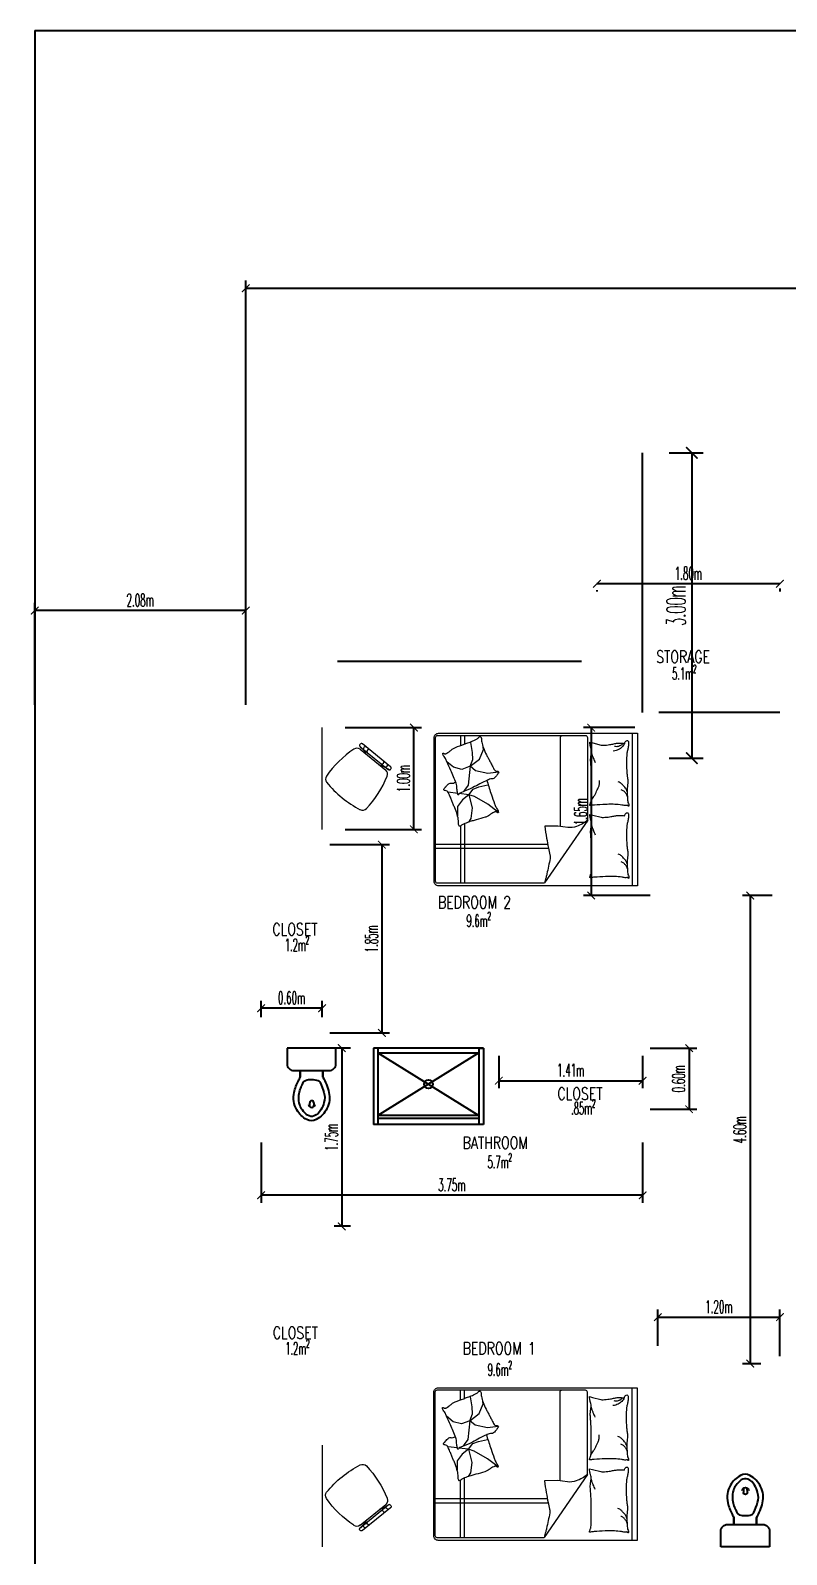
# Model space of a CAD drawing. Header units: metres. Extents: x 2200 to 70418, y 2356 to 27441.
# Drawn here: x 50335 to 57767, y 12447 to 27422 of the extents above; entities that cross this region are included whole.
import ezdxf

# ---------------------------------------------------------------- set-up
doc = ezdxf.new("R2010")
doc.units = ezdxf.units.M
doc.header["$LTSCALE"] = 0.5
doc.linetypes.add('HIDDEN2', pattern=[4.7625, 3.175, -1.5875])
doc.layers.get('Defpoints').update_dxf_attribs({"color": 140})
for name, color, linetype, lineweight in [('A-Appl', 11, 'Continuous', 25), ('G-Anno-Dims', 151, 'Continuous', 25), ('I-Furn', 30, 'Continuous', 18), ('P-Fixt', 131, 'Continuous', 25)]:
    doc.layers.add(name, color=color, linetype=linetype, lineweight=lineweight)
doc.layers.add('A-SKETCH', color=7, linetype='Continuous')
doc.styles.add('Annotative', font='romans.shx', dxfattribs={"width": 0.5})
doc.styles.add('Arch-Dim', font='romans.shx', dxfattribs={"width": 0.5})
doc.styles.get("Standard").update_dxf_attribs({"font": 'romans.shx', "width": 0.75})
doc.dimstyles.new('Annotative m', dxfattribs={"dimscale": 100, "dimtxt": 2.5, "dimasz": 1.5, "dimexe": 1.5, "dimexo": 1.5, "dimgap": 0.8, "dimtad": 1, "dimlfac": 0.001, "dimzin": 3, "dimdsep": 46, "dimtxsty": 'Arch-Dim', "dimblk": 'ARCHTICK', "dimcen": 2.5, "dimazin": 2, "dimtfac": 0.75, "dimtix": 1, "dimtmove": 2, "dimatfit": 3, "dimfxl": 1, "dimtolj": 1, "dimtzin": 0, "dimarcsym": 0})

# ---------------------------------------------------------------- blocks, each defined once
blk = doc.blocks.new('_ArchTick')
at = {"color": 0, "linetype": 'ByBlock', "const_width": 0.15}
blk.add_lwpolyline([(-0.5, -0.5), (0.5, 0.5)], dxfattribs=at)
blk = doc.blocks.new('*D247')
at = {"layer": 'Defpoints', "color": 0, "transparency": 16777216}
for p in [(54939, 17422), (56352, 17422), (56352, 17103)]:
    blk.add_point(p, dxfattribs=at)
at = {"layer": 'G-Anno-Dims', "color": 0, "lineweight": -2, "transparency": 16777216}
for p, q in [((54939, 17347), (54939, 17028)), ((56352, 17347), (56352, 17028)), ((54939, 17103), (56352, 17103))]:
    blk.add_line(p, q, dxfattribs=at)
at = {"layer": 'G-Anno-Dims', "color": 0, "lineweight": -2, "transparency": 16777216, "xscale": 75, "yscale": 75, "zscale": 75, "rotation": 180}
blk.add_blockref('_ArchTick', (54939, 17103), dxfattribs=at)
at = {"layer": 'G-Anno-Dims', "color": 0, "lineweight": -2, "transparency": 16777216, "xscale": 75, "yscale": 75, "zscale": 75}
blk.add_blockref('_ArchTick', (56352, 17103), dxfattribs=at)
at = {"layer": 'G-Anno-Dims', "color": 0, "transparency": 16777216, "insert": (55645, 17206), "char_height": 125, "attachment_point": 5, "style": 'Arch-Dim'}
blk.add_mtext('\\A1;1.41m', dxfattribs=at)
blk = doc.blocks.new('*D248')
at = {"layer": 'Defpoints', "color": 0}
for p in [(57702, 14779), (56502, 14422), (57702, 14322)]:
    blk.add_point(p, dxfattribs=at)
at = {"layer": 'G-Anno-Dims', "color": 0, "lineweight": -2}
for p, q in [((56502, 14497), (56502, 14854)), ((57702, 14397), (57702, 14854)), ((56502, 14779), (57702, 14779))]:
    blk.add_line(p, q, dxfattribs=at)
at = {"layer": 'G-Anno-Dims', "color": 0, "lineweight": -2, "xscale": 75, "yscale": 75, "zscale": 75, "rotation": 180}
blk.add_blockref('_ArchTick', (56502, 14779), dxfattribs=at)
at = {"layer": 'G-Anno-Dims', "color": 0, "lineweight": -2, "xscale": 75, "yscale": 75, "zscale": 75}
blk.add_blockref('_ArchTick', (57702, 14779), dxfattribs=at)
at = {"layer": 'G-Anno-Dims', "color": 0, "insert": (57102, 14882), "char_height": 125, "attachment_point": 5, "style": 'Arch-Dim'}
blk.add_mtext('\\A1;1.20m', dxfattribs=at)
blk = doc.blocks.new('*D249')
at = {"layer": 'Defpoints', "color": 0}
for p in [(56352, 20572), (55846, 18922), (56502, 18922)]:
    blk.add_point(p, dxfattribs=at)
at = {"layer": 'G-Anno-Dims', "color": 0, "lineweight": -2}
for p, q in [((56277, 20572), (55771, 20572)), ((55846, 20572), (55846, 18922)), ((56427, 18922), (55771, 18922))]:
    blk.add_line(p, q, dxfattribs=at)
at = {"layer": 'G-Anno-Dims', "color": 0, "lineweight": -2, "xscale": 75, "yscale": 75, "zscale": 75}
for p, rotation in [((55846, 20572), 90), ((55846, 18922), 270)]:
    blk.add_blockref('_ArchTick', p, dxfattribs=dict(at, rotation=rotation))
at = {"layer": 'G-Anno-Dims', "color": 0, "insert": (55743, 19747), "char_height": 125, "attachment_point": 5, "rotation": 90, "style": 'Arch-Dim'}
blk.add_mtext('\\A1;1.65m', dxfattribs=at)
blk = doc.blocks.new('*D250')
at = {"layer": 'Defpoints', "color": 0, "transparency": 16777216}
for p in [(57702, 18922), (57410, 14322), (57588, 14322)]:
    blk.add_point(p, dxfattribs=at)
at = {"layer": 'G-Anno-Dims', "color": 0, "lineweight": -2, "transparency": 16777216}
for p, q in [((57627, 18922), (57335, 18922)), ((57410, 18922), (57410, 14322)), ((57513, 14322), (57335, 14322))]:
    blk.add_line(p, q, dxfattribs=at)
at = {"layer": 'G-Anno-Dims', "color": 0, "lineweight": -2, "transparency": 16777216, "xscale": 75, "yscale": 75, "zscale": 75}
for p, rotation in [((57410, 18922), 90), ((57410, 14322), 270)]:
    blk.add_blockref('_ArchTick', p, dxfattribs=dict(at, rotation=rotation))
at = {"layer": 'G-Anno-Dims', "color": 0, "transparency": 16777216, "insert": (57307, 16622), "char_height": 125, "attachment_point": 5, "rotation": 90, "style": 'Arch-Dim'}
blk.add_mtext('\\A1;4.60m', dxfattribs=at)
blk = doc.blocks.new('*D251')
at = {"layer": 'Defpoints', "color": 0}
for p in [(56352, 17422), (56352, 16822), (56809, 16822)]:
    blk.add_point(p, dxfattribs=at)
at = {"layer": 'G-Anno-Dims', "color": 0, "lineweight": -2}
for p, q in [((56427, 17422), (56884, 17422)), ((56809, 17422), (56809, 16822)), ((56427, 16822), (56884, 16822))]:
    blk.add_line(p, q, dxfattribs=at)
at = {"layer": 'G-Anno-Dims', "color": 0, "lineweight": -2, "xscale": 75, "yscale": 75, "zscale": 75}
for p, rotation in [((56809, 17422), 90), ((56809, 16822), 270)]:
    blk.add_blockref('_ArchTick', p, dxfattribs=dict(at, rotation=rotation))
at = {"layer": 'G-Anno-Dims', "color": 0, "insert": (56706, 17122), "char_height": 125, "attachment_point": 5, "rotation": 90, "style": 'Arch-Dim'}
blk.add_mtext('\\A1;0.60m', dxfattribs=at)
blk = doc.blocks.new('SHOWER')
at = {"layer": 'P-Fixt'}
for p, q in [((6774, 19267), (5691, 19267)), ((5691, 19267), (5691, 18517)), ((5736, 19267), (5736, 18517)), ((5736, 19222), (6729, 19222)), ((5736, 19222), (6729, 18607)), ((6729, 19222), (5736, 18607)), ((6729, 19267), (6729, 18517)), ((6729, 19267), (6774, 19267)), ((6774, 19267), (6774, 18517)), ((6729, 18607), (5736, 18607)), ((6729, 18577), (5736, 18577)), ((6774, 18517), (5691, 18517))]:
    blk.add_line(p, q, dxfattribs=at)
blk.add_circle((6232, 18914), 41.7, dxfattribs=at)
blk = doc.blocks.new('*D373')
at = {"color": 0, "lineweight": -2}
for p, q in [((56614, 23272), (56947, 23272)), ((56835, 23272), (56835, 20272)), ((56614, 20272), (56947, 20272))]:
    blk.add_line(p, q, dxfattribs=at)
at = {"layer": 'Defpoints', "color": 0}
for p in [(56502, 23272), (56502, 20272), (56835, 20272)]:
    blk.add_point(p, dxfattribs=at)
at = {"color": 0, "lineweight": -2, "xscale": 112.5, "yscale": 112.5, "zscale": 112.5}
for p, rotation in [((56835, 23272), 90), ((56835, 20272), 270)]:
    blk.add_blockref('_ArchTick', p, dxfattribs=dict(at, rotation=rotation))
at = {"color": 0, "insert": (56681, 21772), "char_height": 187.5, "attachment_point": 5, "rotation": 90, "style": 'Arch-Dim'}
blk.add_mtext('\\A1;3.00m', dxfattribs=at)
blk = doc.blocks.new('$plan$00000379')
at = {"layer": 'P-Fixt'}
for p, q in [((-575, 18), (-536, 18)), ((-572, 18), (-572, 18)), ((-536, -22), (-576, -21))]:
    blk.add_line(p, q, dxfattribs=at)
for points in [[(-285, -110, -0.082371), (-434, -171, -0.174047), (-592, -152, -0.152847), (-702, -46, -0.25487), (-702, 46, -0.135193), (-607, 144, -0.19268), (-434, 171, -0.066715), (-320, 128, 0.008412), (-285, 110), (-220, 110), (-220, -110)], [(-307, -1, -0.073764), (-317, -64, -0.219411), (-337, -85, -0.018016), (-436, -122, -0.163008), (-533, -122, -0.084559), (-606, -92, -0.185519), (-666, -26, -0.252786), (-658, 39, -0.083694), (-606, 90, -0.078323), (-556, 115, -0.086951), (-477, 126, -0.071278), (-416, 114, -0.021719), (-371, 97, 0.016169), (-337, 83, -0.158768), (-324, 73, -0.168814), (-308, 12)]]:
    blk.add_lwpolyline(points, format="xyb", close=True, dxfattribs=at)
for points in [[(-155, 240, 0.414214), (-220, 175, 0.414214)], [(-220, -175, 0.414214), (-155, -240, 0.414214)]]:
    blk.add_lwpolyline(points, format="xyb", dxfattribs=at)
for points in [[(-220, 175), (-220, -175)], [(0, 240), (-155, 240)], [(0, -240), (0, 240)], [(-220, 110), (-285, 110)], [(-285, -110), (-220, -110)], [(-155, -240), (0, -240)]]:
    blk.add_lwpolyline(points, dxfattribs=at)
for centre, radius, start, end in [((-549, -3), 33.2, 100.0495, 259.9505), ((-536, -2), 20, 270, 90)]:
    blk.add_arc(centre, radius, start, end, dxfattribs=at)
blk = doc.blocks.new('A$C2ED232AE')
at = {"layer": 'I-Furn'}
blk.add_line((92, 478), (417, 478), dxfattribs=at)
blk.add_lwpolyline([(77, 498), (434, 498, 0.414214), (449, 513), (449, 519, 0.414214), (434, 534), (77, 534, 0.414214), (62, 519), (62, 513, 0.414214)], format="xyb", close=True, dxfattribs=at)
for centre, radius, start, end in [((92, 428), 50, 90, 164.6931), ((43, 143), 359, 68.4108, 86.1447), ((129, 516), 19.5, 108.709, 246.8458), ((174, 516), 19.5, 108.709, 246.8458), ((462, 163), 339, 92.9866, 112.0622), ((337, 516), 19.5, 293.1542, 71.291), ((383, 516), 19.5, 293.1542, 71.291), ((417, 428), 50, 15.3069, 90), ((1002, 142), 1003, 162.6854, 184.4309), ((-492, 142), 1003, 355.5691, 17.3146), ((52, 68), 50, 183.9251, 258.3531), ((255, 1054), 1057, 258.3531, 281.6469), ((458, 68), 50, 281.6469, 356.0749)]:
    blk.add_arc(centre, radius, start, end, dxfattribs=at)
blk = doc.blocks.new('A$C08ED3F01')
at = {"layer": 'I-Furn'}
for p, q in [((11, 1948), (1511, 1948)), ((864, 1511), (56, 1511)), ((864, 1511), (1482, 1084)), ((36, 1491), (36, 32)), ((56, 1239), (926, 1239)), ((1101, 12), (1101, 1116)), ((1141, 12), (1141, 1124)), ((1482, 32), (1482, 1084)), ((392, 632), (405, 529)), ((788, 632), (709, 528)), ((171, 486), (147, 482)), ((266, 448), (171, 486)), ((405, 529), (380, 407)), ((539, 441), (519, 530)), ((709, 528), (634, 397)), ((115, 304), (36, 304)), ((101, 362), (98, 355)), ((199, 379), (101, 362)), ((268, 382), (199, 379)), ((335, 355), (266, 448)), ((335, 355), (268, 382)), ((380, 407), (335, 355)), ((335, 355), (521, 336)), ((335, 355), (366, 272)), ((521, 336), (570, 300)), ((559, 383), (539, 441)), ((616, 342), (559, 383)), ((570, 300), (583, 291)), ((616, 342), (604, 248)), ((634, 397), (616, 342)), ((616, 342), (745, 374)), ((616, 342), (665, 279)), ((745, 374), (847, 360)), ((847, 360), (883, 340)), ((1482, 304), (897, 304)), ((130, 264), (36, 264)), ((345, 190), (292, 127)), ((366, 272), (345, 190)), ((602, 233), (591, 139)), ((665, 279), (731, 231)), ((731, 231), (824, 231)), ((1482, 264), (919, 264)), ((56, 12), (1462, 12))]:
    blk.add_line(p, q, dxfattribs=at)
for points in [[(11, 45), (11, 2000), (1511, 2000), (1511, 45, -0.414214), (1466, 0), (56, 0, -0.414214)], [(69, 417, 0.101392), (50, 441, -0.223768), (44, 454, -0.25558), (47, 459, -0.081563), (62, 465, -0.071805), (79, 466, 0.069985), (97, 468, 0.03546), (155, 485, 0.029432), (222, 515, 0.001554), (254, 532, -0.00152), (287, 549, -0.004735), (321, 567, 0.00382), (363, 588, 0.296001), (383, 622, -0.649774), (403, 633, -0.02319), (408, 628, 0.0288), (412, 625, 0.005727), (419, 620, -0.004358), (428, 613, -0.027528), (447, 597, -0.046214), (456, 586, -0.194121), (460, 570, 0.133719), (463, 546, 0.011505), (482, 504, 0.008882), (508, 450, 0.012426), (545, 382, -0.033612), (558, 356), (581, 299), (599, 256, 0.224341), (613, 243, -0.722772), (613, 234, -0.103513), (610, 233, 0.053465), (602, 233, 0.030109), (579, 228, -0.031436), (557, 224, -0.05324), (542, 224, 0.05518), (527, 223, 0.056271), (502, 217, 0.0108), (376, 165, 0.00456), (292, 127, 0.01125), (258, 111, 0.069394), (240, 98, -0.079756), (224, 88, -0.106399), (209, 85, -0.328642), (205, 88, -0.299547), (207, 94, 0.189917), (212, 104, 0.033518), (212, 114, 0.075627), (211, 118, 0.053489), (208, 126, 0.017838), (194, 147, 0.038394), (175, 170, -0.059529), (163, 185, -0.035943), (151, 210, -0.011245), (119, 295, -0.006203), (105, 333, 0.010783), (98, 355, 0.019485), (92, 368, 0.005062)]]:
    blk.add_lwpolyline(points, format="xyb", close=True, dxfattribs=at)
for points in [[(112, 1873, -0.263368), (84, 1892, -0.494818), (93, 1911, -0.049225), (110, 1912, -0.036831), (134, 1911, -0.031893), (172, 1903, 0.035782), (206, 1896, 0.032941), (296, 1890, 0.026564), (407, 1896, 0.017905), (444, 1901, -0.033397), (465, 1903, -0.03204), (502, 1903, 0.018442), (566, 1899, 0.010837), (631, 1900, 0.014624), (679, 1903, 0.111249), (701, 1911, -0.153708), (718, 1914, -0.076444), (726, 1913, -0.215512), (727, 1911, -0.585858), (725, 1908, 0.363489), (720, 1905, 0.191716), (720, 1894, -0.129675), (722, 1877, -0.01735), (719, 1860, 0.019326), (716, 1845, 0.018818), (710, 1777, 0.021828), (709, 1717, 0.006204), (710, 1684, 0.001963), (716, 1577, 0.028341), (720, 1541, -0.117014), (720, 1532, -0.36606), (719, 1531, -0.03973), (705, 1534, -0.048309), (691, 1539, 0.062981), (681, 1543, 0.04058), (657, 1546, 0.014345), (590, 1549, 0.005484), (465, 1548, 0.007153), (369, 1545, 0.008762), (326, 1542, -0.008153), (281, 1539, -0.06251), (223, 1544, 0.078669), (178, 1546, 0.047825), (155, 1541, -0.034494), (125, 1534, -0.023571), (99, 1531, -0.510228), (98, 1532), (106, 1562), (127, 1644, 0.073041), (129, 1664, 0.023305), (123, 1725, 0.018299), (119, 1748, -0.01097), (111, 1786, -0.042281), (108, 1820, -0.027201), (111, 1874)], [(110, 1857, -0.05369), (124, 1844, -0.070312), (132, 1832, -0.015448), (136, 1823, -0.013244), (140, 1813, -0.082127), (143, 1795, -0.064164), (140, 1772)], [(111, 1873, -0.077379), (146, 1848, -0.077379), (172, 1813, -0.047525), (182, 1789, -0.047525), (187, 1762)], [(585, 1899, 0.027842), (562, 1889, 0.048685), (549, 1881, 0.023666), (521, 1856, 0.031223), (502, 1836, 0.046801), (497, 1828, 0.023191), (489, 1811)], [(667, 1905, 0.088153), (633, 1902, 0.088153), (602, 1886, 0.077547), (580, 1865, 0.077547), (566, 1838)], [(821, 1873, -0.263368), (793, 1892, -0.494818), (802, 1911, -0.049225), (820, 1912, -0.036831), (843, 1911, -0.031893), (881, 1903, 0.035782), (915, 1896, 0.032941), (1005, 1890, 0.026564), (1116, 1896, 0.017905), (1154, 1901, -0.033397), (1174, 1903, -0.03204), (1211, 1903, 0.018442), (1275, 1899, 0.010837), (1340, 1900, 0.014624), (1388, 1903, 0.111249), (1410, 1911, -0.153708), (1427, 1914, -0.076444), (1435, 1913, -0.215512), (1437, 1911, -0.585858), (1434, 1908, 0.363489), (1429, 1905, 0.191716), (1429, 1894, -0.129675), (1431, 1877, -0.01735), (1428, 1860, 0.019326), (1425, 1845, 0.018818), (1419, 1777, 0.021828), (1418, 1717, 0.006204), (1419, 1684, 0.001963), (1425, 1577, 0.028341), (1430, 1541, -0.117014), (1429, 1532, -0.36606), (1428, 1531, -0.03973), (1414, 1534, -0.048309), (1400, 1539, 0.062981), (1390, 1543, 0.04058), (1366, 1546, 0.014345), (1300, 1549, 0.005484), (1174, 1548, 0.007153), (1078, 1545, 0.008762), (1035, 1542, -0.008153), (990, 1539, -0.06251), (933, 1544, 0.078669), (887, 1546, 0.047825), (865, 1541, -0.034494), (834, 1534, -0.023571), (809, 1531, -0.510228), (808, 1532), (815, 1562), (836, 1644, 0.073041), (838, 1664, 0.023305), (832, 1725, 0.018299), (828, 1748, -0.01097), (821, 1786, -0.042281), (818, 1820, -0.027201), (821, 1874)], [(1295, 1899, 0.027842), (1271, 1889, 0.048685), (1258, 1881, 0.023666), (1230, 1856, 0.031223), (1211, 1836, 0.046801), (1206, 1828, 0.023191), (1198, 1811)], [(1377, 1905, 0.088153), (1342, 1902, 0.088153), (1311, 1886, 0.077547), (1289, 1865, 0.077547), (1275, 1838)], [(202, 1546, 0.009729), (229, 1555, 0.009729), (256, 1565, 0.007971), (278, 1574, 0.007971), (299, 1584)], [(671, 1545, 0.016108), (632, 1571, 0.024599), (605, 1586, 0.009477), (556, 1609, 0.015937), (527, 1622, 0.072521), (510, 1625, 0.033339), (474, 1625)], [(864, 1511, -0.085272), (927, 1401, -0.124044), (937, 1314), (923, 1218), (925, 1088)], [(911, 1546, 0.009729), (938, 1555, 0.009729), (965, 1565, 0.007971), (987, 1574, 0.007971), (1009, 1584)], [(925, 1088, 0.007867), (1042, 1106, 0.009508), (1139, 1124, 0.006616), (1204, 1138, -0.023828), (1222, 1142, -0.080713), (1241, 1141, -0.009591), (1393, 1109, -0.013133), (1427, 1101, -0.007859), (1482, 1084)], [(475, 520, 0.025626), (486, 522, 0.0108), (615, 564, 0.00456), (703, 595, 0.01125), (738, 609, 0.069394), (757, 620, -0.079756), (773, 629, -0.106399), (788, 632, -0.328642), (792, 628, -0.299547), (790, 622, 0.189917), (784, 613, 0.033518), (783, 603, 0.075627), (784, 598, 0.053489), (787, 590, 0.017838), (799, 568, 0.038394), (816, 544, -0.059529), (826, 528, -0.035943), (837, 502, -0.011245), (862, 415, -0.006203), (873, 376, 0.010783), (879, 353, 0.019485), (883, 340, 0.005062), (903, 290, 0.101392), (920, 264, -0.223768), (925, 251, -0.25558), (921, 246, -0.081563), (906, 241, -0.071805), (889, 241, 0.069985), (871, 241, 0.03546), (812, 228, 0.029432), (743, 203, 0.001554), (709, 189, -0.00152), (675, 174, -0.004735), (640, 160, 0.00382), (596, 141, 0.296001), (574, 109, -0.649774), (553, 100, -0.02319), (548, 105, 0.0288), (545, 108, 0.005727), (538, 114, -0.004358), (529, 122, -0.027528), (512, 139, -0.046214), (504, 150, -0.194121), (501, 167, 0.133719), (500, 191, 0.005779), (492, 213, 0.008882)]]:
    blk.add_lwpolyline(points, format="xyb", dxfattribs=at)
for centre, start, end in [((56, 1491), 90, 180), ((56, 1259), 180, 270), ((56, 32), 180, 270), ((1462, 32), 270, 0)]:
    blk.add_arc(centre, 20, start, end, dxfattribs=at)
blk = doc.blocks.new('*D605')
at = {"color": 0, "lineweight": -2, "transparency": 16777216}
for p, q in [((57702, 21986), (55902, 21986)), ((55902, 21922), (55902, 21911)), ((57702, 21938), (57702, 21911))]:
    blk.add_line(p, q, dxfattribs=at)
at = {"layer": 'Defpoints', "color": 0, "transparency": 16777216}
for p in [(55902, 21997), (55902, 21986), (57702, 22013)]:
    blk.add_point(p, dxfattribs=at)
at = {"color": 0, "lineweight": -2, "transparency": 16777216, "xscale": 75, "yscale": 75, "zscale": 75, "rotation": 180}
blk.add_blockref('_ArchTick', (55902, 21986), dxfattribs=at)
at = {"color": 0, "lineweight": -2, "transparency": 16777216, "xscale": 75, "yscale": 75, "zscale": 75}
blk.add_blockref('_ArchTick', (57702, 21986), dxfattribs=at)
at = {"color": 0, "transparency": 16777216, "insert": (56802, 22088), "char_height": 125, "attachment_point": 5, "style": 'Arch-Dim'}
blk.add_mtext('\\A1;1.80m', dxfattribs=at)
blk = doc.blocks.new('*D606')
at = {"color": 0, "lineweight": -2, "transparency": 16777216}
for p, q in [((53277, 19422), (53864, 19422)), ((53789, 19422), (53789, 17572)), ((53277, 17572), (53864, 17572))]:
    blk.add_line(p, q, dxfattribs=at)
at = {"layer": 'Defpoints', "color": 0, "transparency": 16777216}
for p in [(53202, 19422), (53202, 17572), (53789, 17572)]:
    blk.add_point(p, dxfattribs=at)
at = {"color": 0, "lineweight": -2, "transparency": 16777216, "xscale": 75, "yscale": 75, "zscale": 75}
for p, rotation in [((53789, 19422), 90), ((53789, 17572), 270)]:
    blk.add_blockref('_ArchTick', p, dxfattribs=dict(at, rotation=rotation))
at = {"color": 0, "transparency": 16777216, "insert": (53687, 18497), "char_height": 125, "attachment_point": 5, "rotation": 90, "style": 'Arch-Dim'}
blk.add_mtext('\\A1;1.85m', dxfattribs=at)
blk = doc.blocks.new('*D607')
at = {"color": 0, "lineweight": -2, "transparency": 16777216}
for p, q in [((52602, 17727), (52602, 17889)), ((53202, 17727), (53202, 17889)), ((53202, 17814), (52602, 17814))]:
    blk.add_line(p, q, dxfattribs=at)
at = {"layer": 'Defpoints', "color": 0, "transparency": 16777216}
for p in [(52602, 17814), (52602, 17652), (53202, 17652)]:
    blk.add_point(p, dxfattribs=at)
at = {"color": 0, "lineweight": -2, "transparency": 16777216, "xscale": 75, "yscale": 75, "zscale": 75, "rotation": 180}
blk.add_blockref('_ArchTick', (52602, 17814), dxfattribs=at)
at = {"color": 0, "lineweight": -2, "transparency": 16777216, "xscale": 75, "yscale": 75, "zscale": 75}
blk.add_blockref('_ArchTick', (53202, 17814), dxfattribs=at)
at = {"color": 0, "transparency": 16777216, "insert": (52902, 17917), "char_height": 125, "attachment_point": 5, "style": 'Arch-Dim'}
blk.add_mtext('\\A1;0.60m', dxfattribs=at)
blk = doc.blocks.new('*D608')
at = {"color": 0, "lineweight": -2, "transparency": 16777216}
for p, q in [((53427, 20572), (54179, 20572)), ((54104, 19572), (54104, 20572)), ((53427, 19572), (54179, 19572))]:
    blk.add_line(p, q, dxfattribs=at)
at = {"layer": 'Defpoints', "color": 0, "transparency": 16777216}
for p in [(53352, 20572), (54104, 20572), (53352, 19572)]:
    blk.add_point(p, dxfattribs=at)
at = {"color": 0, "lineweight": -2, "transparency": 16777216, "xscale": 75, "yscale": 75, "zscale": 75}
for p, rotation in [((54104, 20572), 90), ((54104, 19572), 270)]:
    blk.add_blockref('_ArchTick', p, dxfattribs=dict(at, rotation=rotation))
at = {"color": 0, "transparency": 16777216, "insert": (54001, 20072), "char_height": 125, "attachment_point": 5, "rotation": 90, "style": 'Arch-Dim'}
blk.add_mtext('\\A1;1.00m', dxfattribs=at)
blk = doc.blocks.new('*D609')
at = {"color": 0, "lineweight": -2, "transparency": 16777216}
for p, q in [((53481, 17422), (53320, 17422)), ((53395, 17422), (53395, 15672)), ((53481, 15672), (53320, 15672))]:
    blk.add_line(p, q, dxfattribs=at)
at = {"layer": 'Defpoints', "color": 0, "transparency": 16777216}
for p in [(53556, 17422), (53395, 15672), (53556, 15672)]:
    blk.add_point(p, dxfattribs=at)
at = {"color": 0, "lineweight": -2, "transparency": 16777216, "xscale": 75, "yscale": 75, "zscale": 75}
for p, rotation in [((53395, 17422), 90), ((53395, 15672), 270)]:
    blk.add_blockref('_ArchTick', p, dxfattribs=dict(at, rotation=rotation))
at = {"color": 0, "transparency": 16777216, "insert": (53293, 16547), "char_height": 125, "attachment_point": 5, "rotation": 90, "style": 'Arch-Dim'}
blk.add_mtext('\\A1;1.75m', dxfattribs=at)
blk = doc.blocks.new('*D610')
at = {"color": 0, "lineweight": -2, "transparency": 16777216}
for p, q in [((52602, 16497), (52602, 15902)), ((56352, 16497), (56352, 15902)), ((56352, 15977), (52602, 15977))]:
    blk.add_line(p, q, dxfattribs=at)
at = {"layer": 'Defpoints', "color": 0, "transparency": 16777216}
for p in [(52602, 16572), (56352, 16572), (52602, 15977)]:
    blk.add_point(p, dxfattribs=at)
at = {"color": 0, "lineweight": -2, "transparency": 16777216, "xscale": 75, "yscale": 75, "zscale": 75, "rotation": 180}
blk.add_blockref('_ArchTick', (52602, 15977), dxfattribs=at)
at = {"color": 0, "lineweight": -2, "transparency": 16777216, "xscale": 75, "yscale": 75, "zscale": 75}
blk.add_blockref('_ArchTick', (56352, 15977), dxfattribs=at)
at = {"color": 0, "transparency": 16777216, "insert": (54477, 16079), "char_height": 125, "attachment_point": 5, "style": 'Arch-Dim'}
blk.add_mtext('\\A1;3.75m', dxfattribs=at)
blk = doc.blocks.new('*D611')
at = {"color": 0, "lineweight": -2, "transparency": 16777216}
for p, q in [((52452, 20797), (52452, 24964)), ((52452, 24889), (68302, 24889)), ((68302, 21797), (68302, 24964))]:
    blk.add_line(p, q, dxfattribs=at)
at = {"layer": 'Defpoints', "color": 0, "transparency": 16777216}
for p in [(68302, 24889), (68302, 21722), (52452, 20722)]:
    blk.add_point(p, dxfattribs=at)
at = {"color": 0, "lineweight": -2, "transparency": 16777216, "xscale": 75, "yscale": 75, "zscale": 75, "rotation": 180}
blk.add_blockref('_ArchTick', (52452, 24889), dxfattribs=at)
at = {"color": 0, "lineweight": -2, "transparency": 16777216, "xscale": 75, "yscale": 75, "zscale": 75}
blk.add_blockref('_ArchTick', (68302, 24889), dxfattribs=at)
at = {"color": 0, "transparency": 16777216, "insert": (60377, 24992), "char_height": 125, "attachment_point": 5, "style": 'Arch-Dim'}
blk.add_mtext('\\A1;15.85m', dxfattribs=at)
blk = doc.blocks.new('*D614')
at = {"color": 0, "lineweight": -2, "transparency": 16777216}
for p, q in [((50377, 20797), (50377, 21797)), ((52452, 21722), (50377, 21722)), ((52452, 20797), (52452, 21797))]:
    blk.add_line(p, q, dxfattribs=at)
at = {"layer": 'Defpoints', "color": 0, "transparency": 16777216}
for p in [(50377, 21722), (50377, 20722), (52452, 20722)]:
    blk.add_point(p, dxfattribs=at)
at = {"color": 0, "lineweight": -2, "transparency": 16777216, "xscale": 75, "yscale": 75, "zscale": 75, "rotation": 180}
blk.add_blockref('_ArchTick', (50377, 21722), dxfattribs=at)
at = {"color": 0, "lineweight": -2, "transparency": 16777216, "xscale": 75, "yscale": 75, "zscale": 75}
blk.add_blockref('_ArchTick', (52452, 21722), dxfattribs=at)
at = {"color": 0, "transparency": 16777216, "insert": (51414, 21825), "char_height": 125, "attachment_point": 5, "style": 'Arch-Dim'}
blk.add_mtext('\\A1;2.08m', dxfattribs=at)

msp = doc.modelspace()

# ---------------------------------------------------------------- linework, layer by layer
at = {"layer": 'A-Appl', "linetype": 'HIDDEN2'}
for p, q in [((56351.97, 20722), (56351.97, 23272)), ((57701.97, 20722), (56510.35, 20722))]:
    msp.add_line(p, q, dxfattribs=at)
at = {"layer": 'A-SKETCH'}
for p, q in [((50376.97, 27422), (70376.97, 27422)), ((50376.97, 27422), (50376.97, 2422)), ((55751.97, 21222), (53351.97, 21222))]:
    msp.add_line(p, q, dxfattribs=at)
at = {"layer": 'I-Furn'}
for p, q in [((53201.97, 19572), (53201.97, 20572)), ((53201.97, 13522), (53201.97, 12522))]:
    msp.add_line(p, q, dxfattribs=at)

# ---------------------------------------------------------------- block references
at = {"rotation": 270}
for p in [(54302.228, 20527.617), (54298.925, 14097.176)]:
    msp.add_blockref('A$C08ED3F01', p, dxfattribs=at)
at = {"layer": 'I-Furn', "rotation": 320.9291464439896}
msp.add_blockref('A$C2ED232AE', (53201.97, 20046.178), dxfattribs=at)
at = {"layer": 'I-Furn', "xscale": -1, "rotation": 219.0708535560104}
msp.add_blockref('A$C2ED232AE', (53201.97, 13047.823), dxfattribs=at)
at = {"layer": 'P-Fixt', "rotation": 89.99999999999997}
msp.add_blockref('$plan$00000379', (53097.723, 17422), dxfattribs=at)
at = {"layer": 'P-Fixt'}
msp.add_blockref('SHOWER', (48014.881, -1845), dxfattribs=at)
at = {"layer": 'P-Fixt', "xscale": -1, "rotation": 90}
msp.add_blockref('$plan$00000379', (57360.147, 12522), dxfattribs=at)

# ---------------------------------------------------------------- texts
at = {"style": 'Annotative', "width": 0.75}
for s, p in [('STORAGE', (56485.905, 21208.774)), ('BEDROOM 2', (54341.609, 18795.062)), ('CLOSET', (52713.526, 18530.277)), ('CLOSET', (55514.584, 16915)), ('CLOSET', (52717.268, 14565.76)), ('BEDROOM 1', (54584.008, 14412.626))]:
    msp.add_text(s, height=120, dxfattribs=at).set_placement(p)
at = {"width": 0.75}
msp.add_text('BATHROOM', height=120, dxfattribs=at).set_placement((54583.037, 16432.697))
at = {"char_height": 120, "attachment_point": 1, "style": 'Arch-Dim'}
for s, insert in [('5.1m{\\H1.0833x;²}', (56641.905, 21173.269)), ('9.6m{\\H1.0833x;²}', (54621.501, 18744.557)), ('1.2m{\\H1.0833x;²}', (52835.526, 18506.772)), ('.85m{\\H1.0833x;²}', (55649.584, 16901.495)), ('5.7m{\\H1.0833x;²}', (54828.037, 16373.192)), ('1.2m{\\H1.0833x;²}', (52839.268, 14542.255)), ('9.6m{\\H1.0833x;²}', (54829.008, 14334.121))]:
    msp.add_mtext_dynamic_manual_height_columns(s, width=234, gutter_width=1, heights=[0], dxfattribs=dict(at, insert=insert))

# ---------------------------------------------------------------- dimensions: what is measured, and where the dimension line sits
for base, p1, p2, picture, middle in [((68301.97, 24889.016), (52451.97, 20722), (68301.97, 21722), '*D611', (60376.97, 24991.516)), ((55901.97, 21985.858), (57701.97, 22012.686), (55901.97, 21997), '*D605', (56801.97, 22088.358)), ((50376.9698, 21722.0005), (52451.9701, 20722.0005), (50376.9698, 20722.0005), '*D614', (51414.4699, 21824.5005)), ((52601.97, 17814.041), (53201.97, 17652.056), (52601.97, 17652.056), '*D607', (52901.97, 17916.541)), ((52601.97, 15976.874), (56351.97, 16572), (52601.97, 16572), '*D610', (54476.97, 16079.374))]:
    dim = msp.add_linear_dim(base=base, p1=p1, p2=p2, dimstyle='Annotative m', override={"dimpost": 'm'})
    dim.commit()
    dim.dimension.update_dxf_attribs({"geometry": picture, "text_midpoint": middle})
for base, p1, p2, picture, middle in [((56834.672, 20272), (56501.97, 23272), (56501.97, 20272), '*D373', (56680.922, 21772)), ((54103.701, 20572), (53351.97, 19572), (53351.97, 20572), '*D608', (54001.201, 20072)), ((53789.127, 17572), (53201.97, 19422), (53201.97, 17572), '*D606', (53686.627, 18497)), ((53395.255, 15672), (53555.881, 17422), (53555.881, 15672), '*D609', (53292.755, 16547))]:
    dim = msp.add_linear_dim(base=base, p1=p1, p2=p2, angle=90, dimstyle='Annotative m', override={"dimpost": 'm'})
    dim.commit()
    dim.dimension.update_dxf_attribs({"geometry": picture, "text_midpoint": middle})
at = {"layer": 'G-Anno-Dims'}
for base, p1, p2, picture, middle in [((55845.97, 18922), (56351.97, 20572), (56501.97, 18922), '*D249', (55743.47, 19747)), ((57409.97, 14322), (57701.97, 18922), (57588.135, 14322), '*D250', (57307.47, 16622)), ((56808.97, 16822), (56351.97, 17422), (56351.97, 16822), '*D251', (56706.47, 17122))]:
    dim = msp.add_linear_dim(base=base, p1=p1, p2=p2, angle=90, dimstyle='Annotative m', override={"dimpost": 'm'}, dxfattribs=at)
    dim.commit()
    dim.dimension.update_dxf_attribs({"geometry": picture, "text_midpoint": middle})
for base, p1, p2, picture, middle in [((56351.97, 17103), (54938.882, 17422.001), (56351.97, 17422), '*D247', (55645.426, 17205.5)), ((57701.97, 14779), (56501.97, 14422), (57701.97, 14322), '*D248', (57101.97, 14881.5))]:
    dim = msp.add_linear_dim(base=base, p1=p1, p2=p2, dimstyle='Annotative m', override={"dimpost": 'm'}, dxfattribs=at)
    dim.commit()
    dim.dimension.update_dxf_attribs({"geometry": picture, "text_midpoint": middle})

doc.saveas('drawing.dxf')
